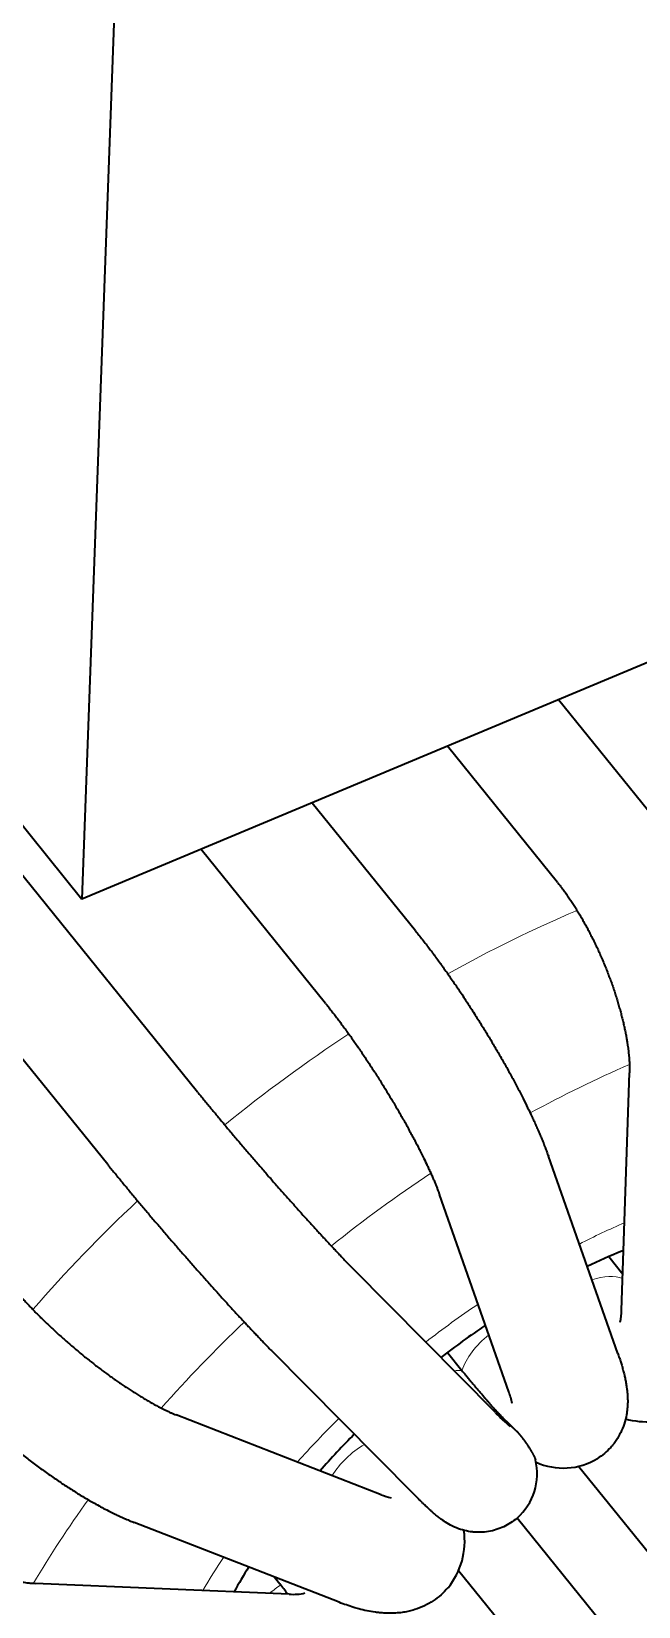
# Model space of a CAD drawing. Extents: x 23 to 417, y 3 to 294.
# Drawn here: x 362.21 to 363.261, y 126.734 to 129.461 of the extents above; entities that cross this region are included whole.
import ezdxf

# ---------------------------------------------------------------- set-up
doc = ezdxf.new("R2010")
doc.units = 0
doc.layers.get('0').update_dxf_attribs({"lineweight": 13})

# ---------------------------------------------------------------- blocks, each defined once
blk = doc.blocks.new('BLOCK4697')
at = {"color": 7, "lineweight": 35, "ltscale": 0.298843}
blk.add_line((11.015, -25.161), (10.578, -37.106), dxfattribs=at)
at = {"color": 7, "lineweight": 35, "ltscale": 0.167404}
blk.add_line((6.381, -31.889), (10.578, -37.106), dxfattribs=at)
at = {"color": 7, "lineweight": 35, "ltscale": 0.325814}
blk.add_line((22.6, -32.075), (10.578, -37.106), dxfattribs=at)
at = {"color": 7, "lineweight": 35, "ltscale": 0.111987}
for p, q in [((11.579, -38.776), (8.764, -35.292)), ((10.802, -39.404), (7.986, -35.92))]:
    blk.add_line(p, q, dxfattribs=at)
at = {"color": 7, "lineweight": 35, "ltscale": 0.030595}
blk.add_line((15.471, -36.332), (14.702, -35.38), dxfattribs=at)
at = {"color": 7, "lineweight": 35, "ltscale": 0.037873}
blk.add_line((14.694, -36.961), (13.741, -35.782), dxfattribs=at)
at = {"color": 7, "lineweight": 35, "ltscale": 0.035572}
blk.add_line((13.464, -37.379), (12.57, -36.273), dxfattribs=at)
at = {"color": 7, "lineweight": 35, "ltscale": 0.04285}
blk.add_line((12.686, -38.008), (11.609, -36.675), dxfattribs=at)
at = {"color": 7, "lineweight": 35, "ltscale": 0.051422}
blk.add_line((15.248, -40.664), (15.316, -38.608), dxfattribs=at)
at = {"color": 7, "lineweight": 35, "ltscale": 0.045231}
for p, q in [((15.215, -41.038), (14.615, -39.331)), ((14.272, -41.37), (13.672, -39.663))]:
    blk.add_line(p, q, dxfattribs=at)
at = {"color": 7, "lineweight": 35, "ltscale": 0.004868}
blk.add_line((15.136, -40.2), (15.258, -40.352), dxfattribs=at)
at = {"color": 7, "lineweight": 35, "ltscale": 0.000433141}
blk.add_line((15.249, -40.151), (15.265, -40.145), dxfattribs=at)
at = {"color": 7, "lineweight": 35, "ltscale": 0.043663}
for p, q in [((14.157, -41.55), (12.928, -40.309)), ((13.446, -42.254), (12.217, -41.012))]:
    blk.add_line(p, q, dxfattribs=at)
at = {"color": 7, "lineweight": 35, "ltscale": 0.004997}
blk.add_line((13.741, -41.03), (13.866, -41.186), dxfattribs=at)
at = {"color": 7, "lineweight": 35, "ltscale": 0.047578}
for p, q in [((13.166, -42.261), (11.393, -41.57)), ((12.803, -43.193), (11.03, -42.501))]:
    blk.add_line(p, q, dxfattribs=at)
at = {"color": 7, "lineweight": 35, "ltscale": 0.053467}
blk.add_line((14.876, -42.015), (16.221, -43.679), dxfattribs=at)
at = {"color": 7, "lineweight": 35, "ltscale": 0.053729}
blk.add_line((14.345, -42.462), (15.696, -44.134), dxfattribs=at)
at = {"color": 7, "lineweight": 35, "ltscale": 0.050819}
blk.add_line((13.837, -42.917), (15.115, -44.498), dxfattribs=at)
at = {"color": 7, "lineweight": 35, "ltscale": 0.054969}
blk.add_line((12.371, -43.123), (10.174, -43.029), dxfattribs=at)
at = {"color": 7, "lineweight": 35, "ltscale": 0.001908}
blk.add_line((12.243, -42.974), (12.291, -43.034), dxfattribs=at)
at = {"color": 7, "lineweight": 35}
for centre, radius, start, end in [((17.646, -45.872), 6.202, 112.7321, 115.7547), ((14.818, -40.662), 0.43, 345.7657, 359.8338), ((18.295, -47.04), 7.541, 124.0815, 127.6931), ((13.584, -41.627), 0.734, 12.3137, 20.4983), ((15.751, -40.016), 2.213, 223.9075, 228.4388), ((15.473, -40.891), 0.739, 254.9829, 292.1631), ((18.003, -46.753), 7.131, 135.2956, 138.7914), ((14.01, -42.081), 0.507, 311.0148, 13.894), ((14.744, -41.464), 0.567, 245.3157, 301.3941), ((13.361, -41.794), 0.506, 247.3749, 257.8075), ((13.253, -42.663), 0.637, 320.6611, 8.3286), ((16.423, -45.597), 5.17, 148.3891, 151.1512), ((11.445, -43.722), 1.091, 33.3116, 39.1396), ((12.407, -42.706), 0.418, 265.0067, 284.0091)]:
    blk.add_arc(centre, radius, start, end, dxfattribs=at)
at = {"color": 7, "lineweight": 13}
for centre, major_axis, start_param, end_param in [((14.749, -42.655), (-6.222, -5.028), 4.257449, 4.420818), ((14.749, -42.655), (-6.222, -5.028), 4.54834, 4.715312), ((15.261, -43.289), (-5.444, -4.4), 4.264801, 4.407979), ((15.261, -43.289), (-5.444, -4.4), 4.5544, 4.707362), ((14.749, -42.655), (-6.222, -5.028), 4.840594, 5.00643), ((15.261, -43.289), (-3.889, -3.143), 4.271058, 4.362134), ((14.945, -40.758), (-0.389, -0.314), 3.461526, 4.165803), ((15.261, -43.289), (-3.889, -3.143), 4.570575, 4.682788), ((15.261, -43.289), (-5.444, -4.4), 4.850599, 5.00081), ((14.276, -41.107), (-0.389, -0.314), 4.699261, 5.539735), ((13.648, -41.572), (-0.389, -0.314), 3.740281, 3.912196), ((15.261, -43.289), (-3.889, -3.143), 4.883798, 4.989652), ((13.103, -42.122), (-0.389, -0.314), 4.461702, 5.268306), ((15.261, -43.289), (-5.444, -4.4), 5.152446, 5.286906), ((15.261, -43.289), (-3.889, -3.143), 5.209245, 5.283956), ((12.406, -43.323), (-0.389, -0.314), 4.525679, 4.769891), ((12.68, -42.719), (-0.389, -0.314), 6.080818, 6.283226)]:
    blk.add_ellipse(centre, major_axis=major_axis, ratio=0.580228, start_param=start_param, end_param=end_param, dxfattribs=at)
at = {"color": 7, "lineweight": 35}
for points, degree, knots in [([(14.694, -36.961), (14.701, -36.97), (14.715, -36.988), (14.737, -37.016), (14.759, -37.046), (14.781, -37.078), (14.803, -37.11), (14.825, -37.144), (14.848, -37.179), (14.87, -37.215), (14.892, -37.252), (14.914, -37.29), (14.935, -37.329), (14.957, -37.368), (14.978, -37.409), (14.998, -37.45), (15.019, -37.491), (15.039, -37.533), (15.058, -37.576), (15.077, -37.619), (15.095, -37.662), (15.113, -37.706), (15.13, -37.749), (15.147, -37.793), (15.163, -37.837), (15.178, -37.88), (15.192, -37.924), (15.206, -37.967), (15.219, -38.01), (15.231, -38.053), (15.243, -38.095), (15.253, -38.136), (15.263, -38.177), (15.272, -38.217), (15.28, -38.256), (15.288, -38.295), (15.294, -38.332), (15.301, -38.373), (15.306, -38.416), (15.311, -38.46), (15.314, -38.498), (15.316, -38.53), (15.317, -38.558), (15.317, -38.583), (15.317, -38.6), (15.316, -38.608)], 3, [0, 0, 0, 0, 0.034458, 0.070287, 0.107414, 0.145747, 0.185141, 0.225576, 0.266982, 0.309282, 0.352344, 0.396146, 0.44061, 0.485664, 0.531196, 0.577168, 0.6235, 0.670121, 0.716941, 0.763901, 0.810923, 0.857934, 0.904864, 0.951634, 0.998169, 1.044393, 1.090257, 1.13566, 1.18053, 1.224787, 1.268404, 1.311256, 1.353271, 1.394374, 1.434544, 1.473642, 1.511586, 1.548306, 1.597274, 1.643448, 1.681447, 1.710949, 1.738636, 1.764418, 1.788198, 1.788198, 1.788198, 1.788198]), ([(13.464, -37.379), (13.474, -37.392), (13.495, -37.417), (13.525, -37.456), (13.556, -37.496), (13.587, -37.536), (13.617, -37.577), (13.649, -37.62), (13.68, -37.662), (13.711, -37.706), (13.742, -37.75), (13.773, -37.795), (13.805, -37.84), (13.836, -37.886), (13.867, -37.932), (13.898, -37.979), (13.928, -38.026), (13.959, -38.073), (13.989, -38.121), (14.019, -38.168), (14.049, -38.216), (14.078, -38.264), (14.108, -38.312), (14.136, -38.361), (14.165, -38.409), (14.192, -38.457), (14.22, -38.504), (14.247, -38.552), (14.273, -38.599), (14.299, -38.646), (14.324, -38.693), (14.348, -38.74), (14.372, -38.785), (14.401, -38.842), (14.434, -38.91), (14.463, -38.969), (14.485, -39.015), (14.501, -39.05), (14.519, -39.092), (14.537, -39.133), (14.555, -39.174), (14.571, -39.214), (14.586, -39.254), (14.601, -39.293), (14.61, -39.318), (14.615, -39.331)], 3, [0, 0, 0, 0, 0.048454, 0.097755, 0.14787, 0.198769, 0.250365, 0.30266, 0.3556, 0.409143, 0.463208, 0.517772, 0.572766, 0.628169, 0.683871, 0.739861, 0.796054, 0.85241, 0.908854, 0.965337, 1.021798, 1.078171, 1.134416, 1.190449, 1.246238, 1.301691, 1.356808, 1.411468, 1.465659, 1.51931, 1.572402, 1.624854, 1.676624, 1.727662, 1.816122, 1.901974, 1.923924, 1.970869, 2.016899, 2.062, 2.106179, 2.149515, 2.191941, 2.23347, 2.274144, 2.274144, 2.274144, 2.274144]), ([(12.686, -38.008), (12.695, -38.018), (12.711, -38.039), (12.737, -38.072), (12.763, -38.105), (12.789, -38.139), (12.815, -38.175), (12.842, -38.211), (12.869, -38.248), (12.897, -38.286), (12.924, -38.325), (12.952, -38.365), (12.979, -38.405), (13.007, -38.445), (13.035, -38.487), (13.062, -38.528), (13.09, -38.57), (13.117, -38.613), (13.144, -38.655), (13.171, -38.698), (13.198, -38.741), (13.224, -38.784), (13.25, -38.827), (13.276, -38.87), (13.301, -38.913), (13.326, -38.956), (13.35, -38.998), (13.374, -39.04), (13.397, -39.082), (13.419, -39.123), (13.441, -39.164), (13.463, -39.204), (13.483, -39.243), (13.508, -39.292), (13.536, -39.348), (13.559, -39.397), (13.577, -39.435), (13.59, -39.462), (13.604, -39.495), (13.618, -39.527), (13.631, -39.557), (13.642, -39.586), (13.653, -39.613), (13.663, -39.639), (13.669, -39.655), (13.672, -39.663)], 3, [0, 0, 0, 0, 0.039821, 0.080876, 0.12309, 0.166377, 0.210668, 0.255882, 0.301952, 0.348799, 0.396358, 0.444546, 0.493307, 0.542529, 0.592187, 0.642167, 0.692426, 0.742869, 0.793437, 0.844047, 0.894628, 0.945112, 0.995412, 1.045474, 1.095197, 1.144547, 1.193398, 1.241738, 1.289445, 1.336467, 1.382721, 1.428142, 1.472649, 1.516175, 1.590544, 1.661162, 1.678913, 1.716399, 1.752419, 1.786888, 1.819699, 1.850882, 1.880197, 1.907546, 1.932805, 1.932805, 1.932805, 1.932805]), ([(11.579, -38.776), (11.588, -38.787), (11.607, -38.809), (11.634, -38.843), (11.663, -38.878), (11.692, -38.914), (11.722, -38.95), (11.753, -38.987), (11.784, -39.024), (11.815, -39.062), (11.847, -39.1), (11.88, -39.139), (11.913, -39.178), (11.946, -39.217), (11.98, -39.256), (12.014, -39.296), (12.048, -39.336), (12.082, -39.376), (12.116, -39.416), (12.151, -39.455), (12.185, -39.495), (12.22, -39.535), (12.254, -39.574), (12.289, -39.613), (12.323, -39.652), (12.357, -39.69), (12.391, -39.728), (12.424, -39.766), (12.457, -39.803), (12.49, -39.84), (12.523, -39.876), (12.555, -39.911), (12.586, -39.945), (12.617, -39.979), (12.647, -40.012), (12.677, -40.044), (12.706, -40.076), (12.734, -40.106), (12.761, -40.135), (12.788, -40.163), (12.814, -40.191), (12.838, -40.217), (12.862, -40.241), (12.885, -40.265), (12.907, -40.287), (12.921, -40.302), (12.928, -40.309)], 3, [0, 0, 0, 0, 0.04293, 0.08693, 0.132002, 0.178026, 0.224997, 0.272795, 0.321389, 0.370684, 0.420647, 0.47118, 0.522231, 0.573718, 0.625594, 0.677768, 0.730175, 0.782746, 0.835418, 0.888113, 0.940763, 0.993303, 1.045648, 1.09774, 1.149513, 1.200901, 1.251808, 1.302192, 1.35197, 1.401095, 1.449462, 1.497046, 1.543747, 1.58954, 1.634299, 1.678029, 1.720599, 1.762025, 1.802139, 1.840999, 1.878404, 1.914451, 1.948953, 1.981874, 2.013145, 2.04268, 2.04268, 2.04268, 2.04268]), ([(10.802, -39.404), (10.811, -39.416), (10.83, -39.44), (10.86, -39.476), (10.89, -39.512), (10.92, -39.55), (10.952, -39.587), (10.983, -39.626), (11.016, -39.665), (11.049, -39.704), (11.082, -39.744), (11.116, -39.784), (11.15, -39.824), (11.184, -39.865), (11.219, -39.905), (11.254, -39.946), (11.289, -39.987), (11.324, -40.029), (11.36, -40.07), (11.396, -40.111), (11.431, -40.152), (11.467, -40.193), (11.503, -40.233), (11.538, -40.274), (11.573, -40.314), (11.609, -40.354), (11.644, -40.393), (11.678, -40.432), (11.713, -40.471), (11.747, -40.509), (11.781, -40.546), (11.814, -40.583), (11.847, -40.619), (11.879, -40.654), (11.911, -40.689), (11.942, -40.723), (11.973, -40.756), (12.003, -40.788), (12.032, -40.82), (12.061, -40.85), (12.089, -40.88), (12.116, -40.908), (12.142, -40.936), (12.168, -40.962), (12.193, -40.988), (12.209, -41.004), (12.217, -41.012)], 3, [0, 0, 0, 0, 0.045386, 0.091803, 0.13914, 0.187393, 0.236451, 0.286308, 0.336877, 0.388123, 0.439951, 0.492331, 0.545185, 0.59846, 0.652073, 0.705979, 0.76011, 0.814396, 0.868768, 0.923166, 0.977521, 1.031765, 1.085843, 1.139681, 1.19321, 1.246362, 1.299098, 1.35133, 1.403011, 1.454059, 1.504451, 1.554087, 1.602942, 1.65092, 1.698032, 1.744153, 1.789297, 1.833342, 1.876348, 1.918151, 1.958841, 1.998232, 2.036426, 2.073348, 2.108979, 2.14332, 2.14332, 2.14332, 2.14332]), ([(9.946, -40.426), (9.954, -40.435), (9.97, -40.455), (9.995, -40.484), (10.021, -40.515), (10.048, -40.545), (10.076, -40.576), (10.106, -40.608), (10.136, -40.64), (10.167, -40.672), (10.199, -40.705), (10.232, -40.737), (10.265, -40.77), (10.3, -40.802), (10.335, -40.835), (10.37, -40.868), (10.406, -40.9), (10.443, -40.932), (10.48, -40.964), (10.517, -40.996), (10.554, -41.028), (10.592, -41.059), (10.63, -41.089), (10.668, -41.119), (10.706, -41.149), (10.744, -41.178), (10.782, -41.206), (10.82, -41.234), (10.858, -41.261), (10.895, -41.287), (10.932, -41.312), (10.969, -41.337), (11.005, -41.36), (11.04, -41.383), (11.075, -41.405), (11.109, -41.425), (11.143, -41.445), (11.177, -41.465), (11.213, -41.485), (11.253, -41.506), (11.289, -41.524), (11.322, -41.539), (11.347, -41.551), (11.371, -41.561), (11.386, -41.567), (11.393, -41.57)], 3, [0, 0, 0, 0, 0.037381, 0.076067, 0.115986, 0.15705, 0.199152, 0.242238, 0.286235, 0.331065, 0.376631, 0.422877, 0.469727, 0.517108, 0.564929, 0.613129, 0.661633, 0.710365, 0.759245, 0.808203, 0.857165, 0.906053, 0.954798, 1.003321, 1.051545, 1.099395, 1.146811, 1.193702, 1.239993, 1.28561, 1.330497, 1.374555, 1.417708, 1.459884, 1.501026, 1.541029, 1.579806, 1.617283, 1.660875, 1.70225, 1.752511, 1.782263, 1.810087, 1.835876, 1.859507, 1.859507, 1.859507, 1.859507]), ([(15.215, -41.038), (15.22, -41.051), (15.228, -41.076), (15.241, -41.113), (15.252, -41.15), (15.262, -41.188), (15.272, -41.225), (15.28, -41.263), (15.287, -41.302), (15.292, -41.334), (15.297, -41.372), (15.3, -41.416), (15.301, -41.474), (15.297, -41.525), (15.288, -41.584), (15.272, -41.649), (15.242, -41.724), (15.208, -41.782), (15.178, -41.824), (15.145, -41.862), (15.101, -41.905), (15.06, -41.934), (15.039, -41.947)], 3, [0, 0, 0, 0, 0.040176, 0.079625, 0.118461, 0.156823, 0.195836, 0.2347, 0.274021, 0.313634, 0.332018, 0.388048, 0.446958, 0.505058, 0.540926, 0.625683, 0.705792, 0.783287, 0.82626, 0.859417, 0.934644, 1.009503, 1.009503, 1.009503, 1.009503]), ([(9.168, -41.054), (9.179, -41.067), (9.201, -41.094), (9.234, -41.133), (9.268, -41.173), (9.303, -41.212), (9.339, -41.252), (9.376, -41.292), (9.414, -41.331), (9.452, -41.371), (9.491, -41.411), (9.531, -41.451), (9.572, -41.49), (9.613, -41.529), (9.655, -41.568), (9.697, -41.607), (9.74, -41.646), (9.784, -41.685), (9.827, -41.723), (9.872, -41.76), (9.916, -41.798), (9.961, -41.834), (10.006, -41.871), (10.051, -41.907), (10.097, -41.942), (10.143, -41.977), (10.188, -42.011), (10.234, -42.044), (10.28, -42.077), (10.325, -42.109), (10.371, -42.14), (10.417, -42.171), (10.462, -42.2), (10.507, -42.229), (10.552, -42.257), (10.597, -42.284), (10.641, -42.31), (10.689, -42.337), (10.739, -42.365), (10.797, -42.396), (10.851, -42.423), (10.903, -42.447), (10.945, -42.466), (10.988, -42.485), (11.016, -42.496), (11.03, -42.501)], 3, [0, 0, 0, 0, 0.050832, 0.102404, 0.154685, 0.207657, 0.261213, 0.315396, 0.370162, 0.425474, 0.481258, 0.5375, 0.594154, 0.651172, 0.708492, 0.766076, 0.823873, 0.881831, 0.939894, 0.998012, 1.056132, 1.114201, 1.172168, 1.229978, 1.287579, 1.34492, 1.401962, 1.458643, 1.514916, 1.570734, 1.626082, 1.680888, 1.735114, 1.788715, 1.841733, 1.894063, 1.945685, 1.996569, 2.057372, 2.117061, 2.193091, 2.240566, 2.28733, 2.333412, 2.378858, 2.378858, 2.378858, 2.378858]), ([(13.866, -41.186), (13.937, -41.273), (14.004, -41.354), (14.066, -41.427), (14.149, -41.522), (14.218, -41.594), (14.237, -41.612), (14.265, -41.64), (14.292, -41.666), (14.302, -41.675), (14.315, -41.688), (14.33, -41.703), (14.336, -41.708), (14.345, -41.717), (14.356, -41.729), (14.359, -41.734), (14.368, -41.743), (14.377, -41.755), (14.383, -41.762), (14.392, -41.774), (14.402, -41.787), (14.407, -41.793), (14.415, -41.805), (14.423, -41.817), (14.427, -41.822), (14.459, -41.871), (14.479, -41.906), (14.492, -41.929), (14.499, -41.947), (14.502, -41.96)], 5, [0, 0, 0, 0, 0, 0, 1.307646, 1.307646, 1.307646, 1.949192, 1.949192, 1.949192, 2.25866, 2.25866, 2.25866, 2.41631, 2.41631, 2.41631, 2.49538, 2.49538, 2.49538, 2.574449, 2.574449, 2.574449, 2.638145, 2.638145, 2.638145, 2.701841, 2.701841, 2.701841, 3.223803, 3.223803, 3.223803, 3.223803, 3.223803, 3.223803]), ([(8.675, -42.217), (8.682, -42.225), (8.696, -42.242), (8.718, -42.267), (8.742, -42.293), (8.766, -42.319), (8.793, -42.346), (8.82, -42.373), (8.849, -42.399), (8.878, -42.426), (8.909, -42.453), (8.942, -42.48), (8.975, -42.507), (9.003, -42.529), (9.041, -42.558), (9.089, -42.592), (9.144, -42.63), (9.191, -42.661), (9.229, -42.685), (9.268, -42.709), (9.307, -42.732), (9.347, -42.754), (9.387, -42.776), (9.427, -42.797), (9.474, -42.821), (9.528, -42.846), (9.582, -42.871), (9.628, -42.89), (9.667, -42.906), (9.707, -42.921), (9.746, -42.935), (9.784, -42.948), (9.822, -42.961), (9.859, -42.972), (9.896, -42.982), (9.931, -42.991), (9.966, -42.999), (10, -43.006), (10.032, -43.013), (10.07, -43.019), (10.107, -43.024), (10.144, -43.027), (10.164, -43.028), (10.174, -43.029)], 3, [0, 0, 0, 0, 0.032228, 0.06584, 0.10077, 0.136945, 0.174156, 0.212453, 0.251754, 0.291995, 0.333006, 0.374805, 0.417312, 0.460455, 0.482823, 0.559682, 0.637749, 0.68292, 0.728289, 0.773786, 0.819339, 0.864877, 0.910327, 0.955618, 1.000679, 1.068557, 1.135475, 1.177228, 1.220107, 1.262319, 1.303791, 1.344441, 1.384293, 1.423173, 1.461013, 1.497737, 1.533393, 1.567771, 1.600795, 1.632399, 1.682303, 1.714057, 1.743405, 1.743405, 1.743405, 1.743405]), ([(14.343, -42.464), (14.325, -42.479), (14.289, -42.506), (14.228, -42.54), (14.164, -42.565), (14.097, -42.581), (14.032, -42.588), (13.985, -42.586), (13.939, -42.582), (13.888, -42.573), (13.818, -42.55), (13.755, -42.519), (13.706, -42.488), (13.67, -42.461), (13.642, -42.438), (13.616, -42.417), (13.594, -42.397), (13.575, -42.379), (13.555, -42.36), (13.534, -42.341), (13.513, -42.321), (13.492, -42.299), (13.469, -42.277), (13.454, -42.262), (13.446, -42.254)], 3, [0, 0, 0, 0, 0.06879, 0.137611, 0.2065, 0.275509, 0.344728, 0.401706, 0.414348, 0.484687, 0.556624, 0.633175, 0.696162, 0.729959, 0.768075, 0.805017, 0.830607, 0.856857, 0.883998, 0.912176, 0.94145, 0.971933, 1.003688, 1.036727, 1.036727, 1.036727, 1.036727]), ([(13.745, -43.067), (13.727, -43.088), (13.687, -43.129), (13.619, -43.182), (13.542, -43.225), (13.471, -43.253), (13.41, -43.27), (13.359, -43.28), (13.307, -43.286), (13.253, -43.288), (13.202, -43.287), (13.158, -43.284), (13.105, -43.278), (13.045, -43.267), (12.982, -43.252), (12.923, -43.235), (12.866, -43.216), (12.824, -43.201), (12.803, -43.193)], 3, [0, 0, 0, 0, 0.08469, 0.170302, 0.258001, 0.349479, 0.39899, 0.447651, 0.503393, 0.557862, 0.607599, 0.656435, 0.692459, 0.766454, 0.839989, 0.885601, 0.951899, 1.019178, 1.019178, 1.019178, 1.019178])]:
    blk.add_open_spline(points, degree=degree, knots=knots, dxfattribs=at)

msp = doc.modelspace()

# ---------------------------------------------------------------- block references
at = {"lineweight": 0, "xscale": 0.2, "yscale": 0.2, "zscale": 0.2}
msp.add_blockref('BLOCK4697', (360.182, 135.3796), dxfattribs=at)

doc.saveas('drawing.dxf')
